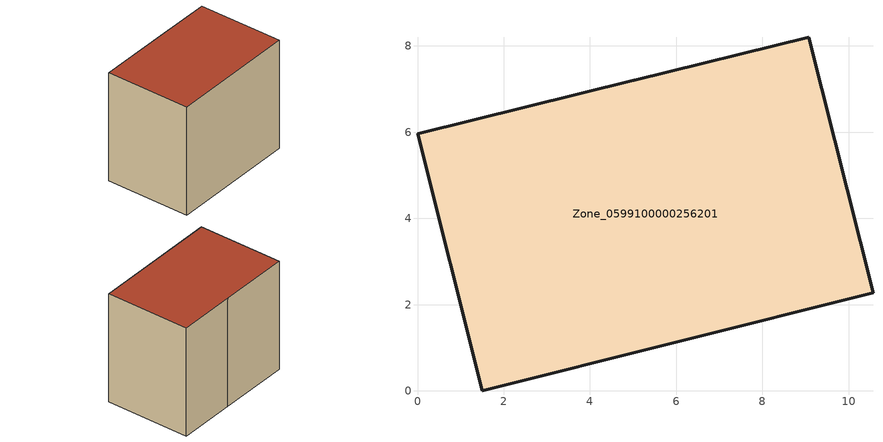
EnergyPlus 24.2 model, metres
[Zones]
Zone_0599100000256201
 floor ground (C_G): 5.01,7.2 5.03,7.21 9.07,8.21 10.56,2.27 1.5,0 0,5.96 z0
 wall outside (C_F): 10.56,2.27 9.07,8.21 5.03,7.21 5.01,7.2 0,5.96 1.5,0 10.56,2.27 z0:8.12
 roof outside (C_R): 5.03,7.21 5.01,7.2 0,5.96 1.5,0 10.56,2.27 9.07,8.21 z8.12
[BUILDING]
Pand.0599100000256201: North Axis=0; Terrain=City; Loads Convergence Tolerance Value=0.04; Temperature Convergence Tolerance Value=0.4; Solar Distribution=FullExterior; Maximum Number of Warmup Days=25; Minimum Number of Warmup Days=1
[Site:Location]
Rotterdam.The.Hague.AP_ZH_NLD Design_Conditions: Latitude=51.96; Longitude=4.45; Time Zone=1; Elevation=-4.5
[SITE:GROUNDTEMPERATURE:BUILDINGSURFACE]
18, 18, 18, 18, 18, 18, 18, 18, 18, 18, 18, 18
[MATERIAL] Thermal Absorptance=0.9; Solar Absorptance=0.7; Visible Absorptance=0.7
Name | Roughness | Thickness | Conductivity | Density | Specific Heat
G.TC.1965-1974 | MediumSmooth | 0.15 | 0.882353 | 540 | 1210
F.TC.1965-1974 | Rough | 0.3 | 0.697674 | 1920 | 840
R.TC.1965-1974 | MediumRough | 0.2 | 0.232558 | 1500 | 1000
[CONSTRUCTION]
C_G: G.TC.1965-1974
C_F: F.TC.1965-1974
C_R: R.TC.1965-1974
[ZONE]
Zone_0599100000256201: Type=1; Multiplier=1; Ceiling Height=Autocalculate; Volume=Autocalculate; Floor Area=autocalculate; Part of Total Floor Area=Yes
[ZONEINFILTRATION:DESIGNFLOWRATE]
Infil_Zone_0599100000256201: Zone or ZoneList or Space or SpaceList=Zone_0599100000256201; Schedule=AlwaysOn; Design Flow Rate Calculation Method=Flow/Area; Flow Rate per Floor Area=0.003; Constant Term Coefficient=1; Temperature Term Coefficient=0; Velocity Term Coefficient=0; Velocity Squared Term Coefficient=0
[HVACTEMPLATE:ZONE:IDEALLOADSAIRSYSTEM]
Zone_0599100000256201: Maximum Heating Supply Air Temperature=50; Minimum Cooling Supply Air Temperature=13; Maximum Heating Supply Air Humidity Ratio=0.0156; Minimum Cooling Supply Air Humidity Ratio=0.0077; Heating Limit=NoLimit; Cooling Limit=NoLimit; Dehumidification Control Type=ConstantSensibleHeatRatio; Cooling Sensible Heat Ratio=0.7; Dehumidification Setpoint=60; Humidification Control Type=None; Humidification Setpoint=30; Outdoor Air Method=None; Outdoor Air Flow Rate per Person=0.00944; Outdoor Air Flow Rate per Zone Floor Area=0; Outdoor Air Flow Rate per Zone=0; Demand Controlled Ventilation Type=None; Outdoor Air Economizer Type=NoEconomizer; Heat Recovery Type=None; Sensible Heat Recovery Effectiveness=0.7; Latent Heat Recovery Effectiveness=0.65
[ZONECONTROL:THERMOSTAT]
ThermostatControl_Zone_0599100000256201: Zone or ZoneList=Zone_0599100000256201; Control Type Schedule=DualSetpointControlType; Control 1=Thermostat_Zone_0599100000256201; Temperature Difference Between Cutout And Setpoint=0
[THERMOSTATSETPOINT:DUALSETPOINT]
Thermostat_Zone_0599100000256201: Heating Setpoint Temperature Schedule=HeatingSetpoint_Zone_0599100000256201; Cooling Setpoint Temperature Schedule=CoolingSetpoint_Zone_0599100000256201
[SCHEDULE:COMPACT]
HeatingSetpoint_Zone_0599100000256201: Through: 12/31, For: AllDays, Until: 24:00, 21
CoolingSetpoint_Zone_0599100000256201: Through: 12/31, For: AllDays, Until: 24:00, 24
DualSetpointControlType: Through: 12/31, For: AllDays, Until: 24:00, 4
AlwaysOn: Through: 12/31, For: AllDays, Until: 24:00, 1
